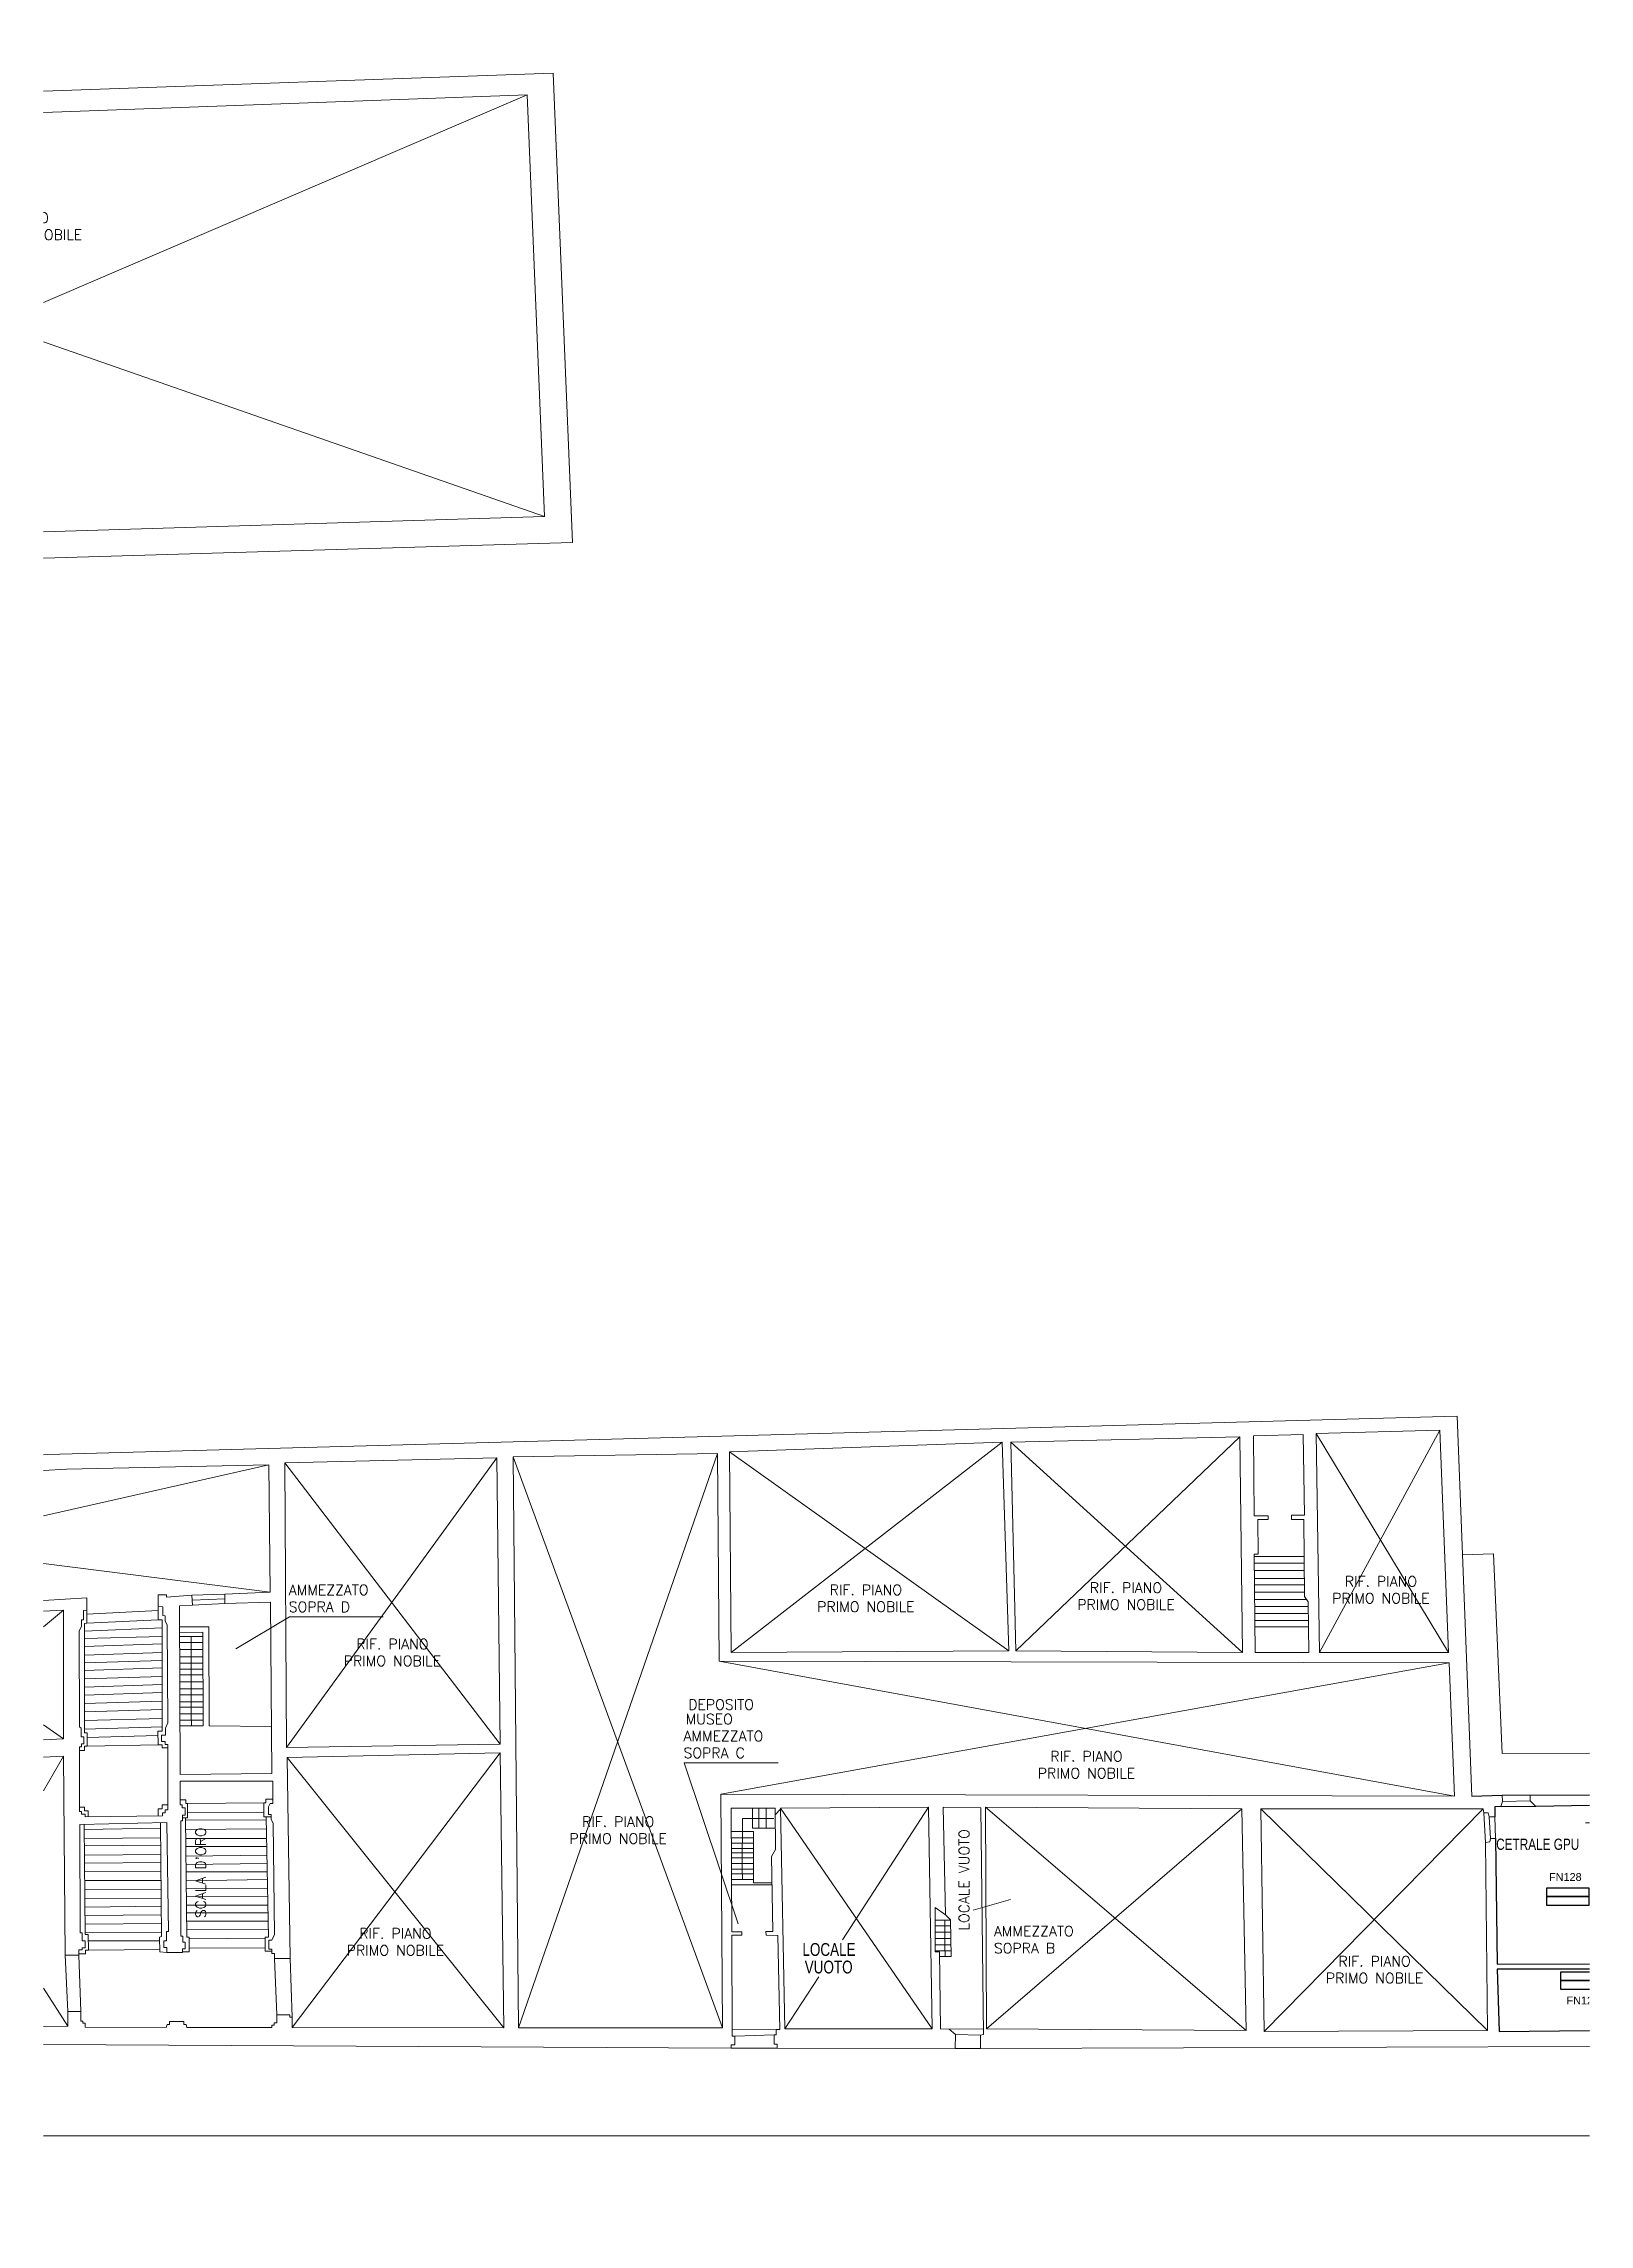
# Paper-space layout 'p_terzo_dx' of a CAD drawing. Header units: millimetres. Extents: x -1 to 297, y 0 to 420.
# The model-space entities are those that its viewports show. They can reach past a viewport. Long polylines and large blocks are cut down to what shows.
import ezdxf
from ezdxf.enums import TextEntityAlignment as Align

# ---------------------------------------------------------------- set-up
doc = ezdxf.new("R2010")
doc.units = ezdxf.units.MM
for name, color, linetype, lineweight in [('_sottile', 253, 'Continuous', 5), ('LAMPADINE', 30, 'Continuous', 30), ('muri', 7, 'Continuous', 9)]:
    doc.layers.add(name, color=color, linetype=linetype, lineweight=lineweight)
doc.layers.add('xx_Nascosto', color=210, linetype='Continuous')
doc.layers.get('xx_Nascosto').freeze()
doc.styles.add('DITTA', font='COMPLEX.SHX', dxfattribs={"height": 60})
doc.styles.add('ducale_200', font='arial.ttf', dxfattribs={"height": 1})
doc.styles.get("Standard").update_dxf_attribs({"font": 'arial.ttf'})

msp = doc.modelspace()

# ---------------------------------------------------------------- linework, layer by layer
at = {"layer": '_sottile'}
for p, q in [((45793.4, 4003.6), (47977.5, 4081.3)), ((47977.5, 4081.3), (48014.6, 3177.2)), ((48014.6, 3177.2), (45770, 3110.7)), ((47003.7, 1421.1), (49718.6, 1495)), ((49718.6, 1495), (49746.7, 763.3)), ((45615, 1334.3), (47003.7, 1421.1)), ((49805.1, 765), (49805.9, 752.5)), ((49859.2, 754.1), (49859.2, 765)), ((48320.7, 740), (48321.5, 501.7)), ((48404.9, 739.9), (48320.7, 740)), ((48405.6, 660), (48404.9, 739.9)), ((48405, 727.1), (48415.7, 737.8)), ((48728.8, 741.6), (48733, 534.2)), ((48801.3, 740.8), (48728.8, 741.6)), ((48806.3, 304.3), (48801.3, 740.8)), ((49340.2, 738.3), (49346.9, 310.1)), ((49768.4, 738.3), (49340.2, 738.3)), ((49770.1, 730.8), (49768.4, 738.3)), ((49778.4, 730.8), (49770.1, 730.8)), ((49780.1, 723.3), (49778.4, 730.8)), ((49790.9, 723.3), (49780.1, 723.3)), ((49805.9, 752.5), (49802.6, 743.3)), ((49870, 743.3), (49859.2, 754.1)), ((49773.4, 674.1), (49781.7, 675)), ((49776.7, 311.8), (49773.4, 674.1)), ((49781.7, 675), (49782.6, 681.7)), ((49782.6, 681.7), (49792.6, 681.6)), ((48398.1, 646.7), (48405.6, 660)), ((48400.6, 502.6), (48398.1, 646.7)), ((48713, 548.4), (48713, 463.4)), ((48733, 534.2), (48713, 548.4)), ((48321.5, 501.7), (48340.7, 501.7)), ((48321.5, 495.1), (48322.3, 301)), ((48340.7, 495.1), (48321.5, 495.1)), ((48340.7, 501.7), (48340.7, 495.1)), ((48387.3, 502.6), (48400.6, 502.6)), ((48388.1, 495.1), (48387.3, 502.6)), ((48410.3, 495), (48388.1, 495.1)), ((48414, 313.5), (48410.3, 495)), ((48713, 463.4), (48721.4, 463.4)), ((48721.4, 463.4), (48723.8, 315.1)), ((47037.9, 456.8), (47042.8, 348.5)), ((47063.9, 456.8), (47067.8, 348.4)), ((47441.1, 450.1), (47445.2, 341.8)), ((47471, 450.1), (47475.2, 337.6)), ((48322.3, 301), (48327.3, 301)), ((48327.3, 301), (48327.3, 284.3)), ((48403.1, 303.5), (48407.3, 303.5)), ((48403.1, 285.3), (48403.1, 303.5)), ((48407.3, 313.5), (48414, 313.5)), ((48407.3, 303.5), (48407.3, 313.5)), ((48723.8, 315.1), (48740.5, 314.3)), ((48740.5, 314.3), (48752.2, 304.3)), ((48752.2, 304.3), (48752, 276.9)), ((48800.5, 302.6), (48806.3, 304.3)), ((48800.5, 276.8), (48800.5, 302.6)), ((49346.9, 310.1), (49776.7, 311.8)), ((48320.7, 277.7), (45400.2, 292.7)), ((48320.7, 284.3), (48320.7, 277.7)), ((48327.3, 284.3), (48320.7, 284.3)), ((48409, 285.2), (48403.1, 285.3)), ((48409, 277.5), (48409, 285.2)), ((48752, 276.9), (48409, 277.5)), ((50240.9, 281.8), (48800.5, 276.8))]:
    msp.add_line(p, q, dxfattribs=at)
msp.add_lwpolyline([(47960.8, 3227.3), (45889.2, 3164), (45850.6, 3962.8), (47927.5, 4039.5)], close=True, dxfattribs=at)
for points in [[(47927.5, 4039.5), (45889.2, 3164)], [(47960.8, 3227.3), (45850.6, 3962.8)], [(48842.1, 1444.7), (48855.4, 1043.2), (48320.7, 1039.8), (48317.3, 1426.4), (48842.1, 1444.7)], [(48842.1, 1444.7), (48320.7, 1039.8)], [(49300.3, 1454.7), (49305.3, 1039.8), (48868.8, 1043.2), (48858.8, 1444.7), (49300.3, 1454.7)], [(49305.3, 1039.8), (48858.8, 1444.7)], [(49300.3, 1454.7), (48868.8, 1043.2)], [(49432.7, 1039.8), (49329.4, 1039.8), (49327.8, 1228.9), (49335.2, 1228.9), (49334.4, 1295.6), (49354.4, 1295.6), (49354.4, 1303.1), (49327.8, 1303.1), (49326.1, 1457.2), (49421.9, 1459.7), (49424.5, 1303.9), (49399.4, 1303.9), (49399.4, 1295.6), (49423.5, 1295.6), (49424.4, 1147.3), (49431.9, 1137.3), (49432.7, 1039.8)], [(49685.1, 1468), (49701.8, 1039.8), (49453.5, 1039.8), (49446.9, 1461.3), (49685.1, 1468)], [(49701.8, 1039.8), (49446.9, 1461.3)], [(49685.1, 1468), (49453.5, 1039.8)], [(47430.2, 1401.3), (47040.1, 1392.5), (46034.9, 1333.1)], [(46026.6, 1083.2), (47079.5, 1144.8), (47079.5, 1121.5), (47072.8, 1120.7), (47072.8, 1102.3), (47069.4, 1102.3), (47069.5, 1090.7), (47064.5, 1080.7), (47065.3, 896.6), (47068.7, 894.1), (47068.7, 877.4), (47073.7, 877.4), (47073.7, 864.1), (47069.5, 864.1), (47069.5, 858.3), (47065.4, 858.3), (47065.3, 733.3), (47069.5, 733.3), (47069.5, 728.3), (47076.2, 728.3), (47076.2, 723.3), (47225.3, 725), (47225.3, 730.8), (47230.3, 730.8), (47230.3, 736.6), (47235.2, 736.6), (47235.3, 862.4), (47230.3, 862.4), (47230.3, 868.2), (47223.6, 868.2), (47223.6, 880.7), (47231, 880.7), (47231.1, 894.1), (47235.3, 904.1), (47234.4, 1093.2), (47230.3, 1099.8), (47230.3, 1110.6), (47226.1, 1110.7), (47226.1, 1127.9), (47216.9, 1128.1), (47216.9, 1150.6), (47232.8, 1150.6), (47233.1, 1146), (47281.9, 1149.8), (47282.8, 1130.6), (47257.8, 1129.8), (47259.4, 804.9), (47436, 806.6), (47433.5, 1136.5), (47345.2, 1134), (47345.2, 1152.3), (47432.7, 1155.6), (47430.2, 1401.3)], [(46026.6, 1083.2), (47430.2, 1401.3)], [(47869.2, 1414.7), (47875.8, 863.3), (47464.3, 856.6), (47461, 1404.7), (47869.2, 1414.7)], [(47461, 1404.7), (47875.8, 863.3)], [(47869.2, 1414.7), (47464.3, 856.6)], [(48294, 1423), (47900.8, 1416.4), (47910.8, 316.8), (48304, 316.8), (48300.7, 766.6), (49713.4, 763.3), (49703.4, 1019.9), (48297.3, 1023.2), (48294, 1423)], [(48304, 316.8), (47900.8, 1416.4)], [(48294, 1423), (47910.8, 316.8)], [(48855.4, 1043.2), (48317.3, 1426.4)], [(46034.9, 1333.1), (47432.7, 1155.6)], [(49423.9, 1224.8), (49327.8, 1224.8)], [(49728.9, 1227.9), (49788.4, 1229.8), (49805.1, 844.9), (50171.6, 846.6)], [(49424, 1211.4), (49327.9, 1211.4)], [(49424.1, 1197.3), (49328, 1197.3)], [(49424.2, 1182.3), (49328.2, 1182.3)], [(47281.9, 1149.8), (47345.2, 1152.3)], [(47282.3, 1140.2), (47345.2, 1143.1)], [(47345.2, 1134), (47282.8, 1130.6)], [(49424.3, 1169.8), (49328.3, 1169.8)], [(49424.3, 1155.6), (49328.4, 1155.6)], [(49428.8, 1141.5), (49328.5, 1141.5)], [(49428.8, 1141.5), (49328.5, 1141.5)], [(47034.5, 1121.5), (46714.6, 1101.5), (46721.3, 856.6), (47034.5, 873.2), (47034.5, 1121.5)], [(47034.5, 873.2), (46714.6, 1101.5)], [(47034.5, 1121.5), (46721.3, 856.6)], [(47079.5, 1121.5), (47079.6, 1096.4), (47075.3, 1095.7), (47075.3, 884.9), (47080.3, 884.9), (47080.3, 859.1), (47075.3, 859.1), (47075.3, 850.8), (47065.4, 850.8)], [(47216.9, 1120.8), (47079.5, 1113.8)], [(47216.9, 1102.4), (47079.6, 1096.4)], [(47216.9, 1128.1), (47216.9, 1102.4), (47224.4, 1102.3), (47224.5, 888.2), (47216.1, 888.2), (47216.9, 861.6), (47224.5, 861.6), (47224.4, 855.8), (47235.3, 855.8)], [(47650.5, 1108.5), (47469.7, 1108.5), (47366.5, 1046.9)], [(49432, 1128.1), (49328.6, 1128.1)], [(49432.1, 1114.8), (49328.8, 1114.8)], [(49432.2, 1101.5), (49328.9, 1101.5)], [(47224.4, 1087.5), (47075.3, 1080.5)], [(47224.5, 1070.8), (47075.3, 1066.4)], [(47224.5, 1056.6), (47075.3, 1051.4)], [(47435.3, 897.4), (47315.2, 898.2), (47314.4, 1089), (47258, 1089)], [(47258, 1078.1), (47302.7, 1079), (47303.6, 898.2), (47258.9, 898.2)], [(47302.8, 1070.7), (47258.1, 1070.7)], [(47302.8, 1059), (47258.1, 1059)], [(47281.3, 898.2), (47280.4, 920.8), (47280.4, 1070.7)], [(49432.3, 1089), (49329, 1089)], [(47224.5, 1040), (47075.3, 1034.7)], [(47224.5, 1024.1), (47075.3, 1019.8)], [(47224.5, 1010), (47075.3, 1004.8)], [(47302.9, 1045.7), (47258.2, 1045.7)], [(47303, 1031.5), (47258.3, 1031.5)], [(47303, 1019), (47258.3, 1019)], [(49713.4, 763.3), (48297.3, 1023.2)], [(49703.4, 1019.9), (48300.7, 766.6)], [(47224.5, 993.3), (47075.3, 989)], [(47224.5, 978.3), (47075.3, 973.1)], [(47303.1, 1007.4), (47258.4, 1007.4)], [(47303.1, 996.5), (47258.4, 996.5)], [(47303.2, 983.2), (47258.5, 983.2)], [(47303.2, 969.9), (47258.6, 969.9)], [(47224.5, 962.5), (47075.3, 957.3)], [(47224.5, 945.8), (47075.3, 941.5)], [(47224.5, 930), (47075.3, 925.6)], [(47303.3, 958.2), (47258.6, 958.2)], [(47303.4, 944.9), (47258.7, 944.9)], [(47303.4, 934.1), (47258.8, 934.1)], [(47224.5, 912.5), (47075.3, 909)], [(47224.5, 896.7), (47075.3, 892.3)], [(47303.5, 921.6), (47258.8, 921.6)], [(47303.5, 909.1), (47258.9, 909.1)], [(47875.8, 846.6), (47465.2, 837.4), (47471, 450.1), (47441.1, 450.1), (47441, 460.1), (47436, 460.1), (47436, 468.4), (47430.2, 468.4), (47430.2, 485.9), (47436, 485.9), (47441, 496.7), (47438.5, 710.8), (47434.4, 718.3), (47434.4, 727.5), (47429.4, 727.5), (47429.4, 742.5), (47432.7, 749.1), (47437.7, 749.1), (47437.7, 791.6), (47259.4, 791.6), (47259.4, 746.6), (47262.9, 746.6), (47263.1, 740.8), (47268.8, 740.8), (47268.6, 726.6), (47263.6, 726.6), (47263.6, 715.8), (47260.3, 715.8), (47260.3, 493.4), (47264.4, 493.4), (47264.4, 481.7), (47268.6, 481.7), (47268.6, 469.2), (47263.6, 469.3), (47263.6, 461.7), (47233.6, 461.7), (47233.6, 471.8), (47227.8, 471.7), (47227.8, 484.2), (47232.8, 484.2), (47232.8, 502.6), (47236.9, 502.6), (47233.6, 712.5), (47066.2, 708.3), (47066.6, 500.1), (47070.5, 500.1), (47070.5, 484.7), (47076, 484.7), (47076, 470.7), (47070.5, 470.7), (47070.5, 467.2), (47063.9, 467.2), (47063.9, 456.8), (47037.9, 456.8), (47034.5, 839.9), (46721.3, 826.6)], [(46734.6, 315.1), (47042.8, 320.1), (47042.8, 348.5), (47067.8, 348.4), (47067.8, 329.9), (47071.6, 329.9), (47071.6, 326), (47076.4, 326), (47076.4, 318.1), (47232, 317.5), (47234.4, 323.5), (47238.6, 323.5), (47238.6, 329.3), (47266.1, 329.3), (47266.1, 323.5), (47271, 323.4), (47271.9, 317.6), (47436, 317.6), (47436, 321.8), (47440.2, 321.8), (47440.2, 326.8), (47445.2, 326.8), (47445.2, 341.8), (47470.2, 341.8), (47470.2, 337.6), (47475.2, 337.6), (47475.2, 317.6), (47882.6, 316.8), (47875.8, 846.6)], [(47034.5, 839.9), (46734.6, 315.1)], [(47216.4, 880.1), (47080.3, 875.7)], [(47216.9, 861.6), (47080.3, 859.1)], [(47875.8, 846.6), (47475.2, 317.6)], [(47042.8, 320.1), (46721.3, 826.6)], [(47882.6, 316.8), (47465.2, 837.4)], [(48410.9, 827.2), (48230, 827.2), (48333.9, 517.3)], [(47434.4, 723.3), (47420.2, 723.3), (47420.2, 750), (47424.3, 749.9), (47424.4, 757.5), (47437.7, 757.4)], [(49805.1, 765), (49859.2, 765)], [(47082, 723.4), (47082, 735), (47075.3, 735), (47075.3, 741.6), (47065.3, 741.6)], [(47235.2, 746.6), (47224.4, 746.6), (47224.4, 738.3), (47216.9, 738.3), (47216.9, 724.9)], [(47259.4, 755.8), (47270.3, 755.8), (47270.3, 749.1), (47273.6, 749.1), (47273.6, 721.6), (47263.6, 721.6)], [(47269.4, 721.6), (47271.9, 491.7), (47276.9, 491.7), (47276.9, 463.4), (47263.6, 463.4)], [(47425.3, 717.5), (47269.4, 716.6)], [(47420.2, 750), (47273.6, 749.1)], [(47420.2, 732.5), (47273.6, 731.6)], [(47436, 464.2), (47422.7, 464.2), (47422.7, 491.7), (47429.4, 491.7), (47425.2, 723.3)], [(48342.1, 602.5), (48341.3, 625.1), (48342.2, 720), (48402.3, 720)], [(48361.5, 739.9), (48361.5, 701.7), (48405.2, 701.7)], [(48374, 701.7), (48374, 739.9)], [(48388.1, 701.7), (48388.1, 739.9)], [(48700.5, 741.6), (48707.2, 315.1), (48424, 315.1), (48415.6, 740), (48700.5, 741.6)], [(48707.2, 315.1), (48415.6, 740)], [(48700.5, 741.6), (48534.9, 486.3)], [(49311.9, 311.8), (48810.5, 741.6)], [(49303.6, 738.3), (49311.9, 311.8), (48812.1, 315.1), (48810.5, 741.6), (49303.6, 738.3)], [(49303.6, 738.3), (48812.1, 315.1)], [(49776.7, 311.8), (49340.2, 738.3)], [(49768.4, 738.3), (49346.9, 310.1)], [(49770.1, 730.8), (49773.4, 674.1)], [(49780.1, 723.3), (49782.6, 681.7)], [(49790.9, 723.3), (49792.6, 681.6)], [(49802.6, 743.3), (49870, 743.3)], [(49859.2, 754.1), (49805.9, 752.5)], [(49982.5, 737.5), (49981.7, 685)], [(47074.5, 708.5), (47076.2, 496.7), (47082, 496.7), (47082.8, 466.7), (47077, 466.7), (47077, 459.2), (47063.9, 459.2)], [(47221.2, 701.7), (47074.6, 699.1)], [(47221.4, 682.5), (47074.7, 681.6)], [(47221.1, 712.2), (47223.6, 492.6), (47219.4, 491.7), (47220.3, 463.4), (47233.6, 461.7)], [(47425.6, 700), (47269.6, 699.1)], [(47426, 681.7), (47269.8, 681.7)], [(48399, 595.9), (48363.1, 595.9), (48363.1, 695), (48320.8, 695)], [(48363.1, 682.5), (48320.9, 682.5)], [(48363.1, 672.5), (48320.9, 672.5)], [(49965.8, 711.6), (50017.9, 711.2)], [(47221.6, 668.4), (47074.8, 667.5)], [(47221.8, 650.9), (47075, 649.1)], [(47222, 635), (47075.1, 634.2)], [(47426.2, 665.8), (47270, 665.8)], [(47426.5, 649.2), (47270.2, 647.5)], [(47426.8, 633.4), (47270.4, 631.6)], [(48363.1, 662.5), (48320.9, 662.5)], [(48363.1, 654.2), (48321, 654.2)], [(48363.1, 644.2), (48321, 644.2)], [(48363.1, 633.3), (48321, 633.3)], [(47222.2, 618.4), (47075.2, 617.5)], [(47222.4, 600.9), (47075.3, 600.9)], [(47427.1, 617.5), (47270.5, 617.5)], [(47427.4, 602.6), (47270.7, 600)], [(48363.1, 622.5), (48321.1, 622.5)], [(48363.1, 613.4), (48321.1, 613.4)], [(48363.1, 602.5), (48321.1, 602.5)], [(48399.1, 592.5), (48321.2, 592.5)], [(47222.6, 584.2), (47075.5, 583.3)], [(47222.8, 565.9), (47075.6, 565)], [(47222.9, 550.9), (47075.8, 549.2)], [(47427.7, 585.9), (47270.9, 585)], [(47428, 570.1), (47271.1, 569.2)], [(47428.3, 553.4), (47271.2, 553.4)], [(48786.3, 543.6), (48858.5, 564.2)], [(47223.1, 534.2), (47075.9, 533.4)], [(47223.3, 517.6), (47076, 516.7)], [(47428.5, 538.4), (47271.4, 538.4)], [(47428.8, 522.6), (47271.6, 522.6)], [(47429.1, 506.7), (47271.8, 505.9)], [(48743, 524.2), (48713, 524.2)], [(48743.1, 513.4), (48713, 513.4)], [(48733, 534.2), (48743, 525.1), (48743.8, 454.3), (48721.5, 454.3)], [(48732.7, 454.3), (48731.8, 476.8), (48731.6, 524.2)], [(47223.5, 500.9), (47076.1, 500)], [(47219.7, 484.2), (47082.3, 484.2)], [(47220.2, 467.6), (47082.8, 466.7)], [(47422.7, 489.3), (47276.9, 488.4)], [(47422.7, 470.9), (47276.9, 470.1)], [(48743.3, 500.9), (48713, 500.9)], [(48743.4, 489.2), (48713, 489.2)], [(48743.6, 476.7), (48713, 476.7)], [(48743.7, 465.1), (48713, 465.1)], [(48489, 415.4), (48424, 315.1)], [(48407.3, 313.5), (48322.3, 313.1)], [(48327.3, 301), (48403.1, 303.5)], [(48740.5, 314.3), (48806.2, 314.9)], [(48800.5, 302.6), (48752.2, 304.3)], [(48320.7, 277.7), (48409, 277.5)], [(48752, 276.9), (48800.5, 276.8)]]:
    msp.add_lwpolyline(points, dxfattribs=at)
at = {"layer": 'LAMPADINE'}
for points in [[(49891.1, 586.8), (49971.9, 586.8), (49971.9, 569.8), (49891.1, 569.8)], [(49891.1, 569.8), (49971.9, 569.8), (49971.9, 552.7), (49891.1, 552.7)], [(49918, 425), (49998.9, 425), (49998.9, 408), (49918, 408)], [(49918, 408), (49998.9, 408), (49998.9, 390.9), (49918, 390.9)]]:
    msp.add_lwpolyline(points, close=True, dxfattribs=at)
at = {"layer": 'muri', "linetype": 'ByBlock', "lineweight": 30}
for p, q in [((49746.7, 763.3), (49805.1, 765)), ((49859.2, 765), (50179.1, 766.6)), ((49982.5, 745), (49982.4, 765.6)), ((49802.6, 743.3), (49790.9, 742.5)), ((49790.9, 742.5), (49790.9, 723.3)), ((49982.5, 745), (49870, 743.3)), ((49982.5, 737.5), (49982.5, 745)), ((50001.6, 737.5), (49982.5, 737.5)), ((49792.6, 681.6), (49795.9, 439.3)), ((49981.7, 685), (50001.6, 685.8)), ((49982.5, 615), (49981.7, 685)), ((50089.9, 615), (49982.5, 615)), ((49795.9, 439.3), (50017.2, 440.1)), ((49795.9, 430.1), (49799.2, 310.1)), ((50017.2, 430.1), (49795.9, 430.1)), ((49799.2, 310.1), (50205.7, 314.3))]:
    msp.add_line(p, q, dxfattribs=at)
at = {"layer": 'muri', "linetype": 'Continuous', "ltscale": 0.1}
msp.add_lwpolyline([(44378.5, 4308.8), (50298.5, 4308.8), (50298.5, 108.8), (44378.5, 108.8)], close=True, dxfattribs=at)

# ---------------------------------------------------------------- texts
at = {"layer": '_sottile', "style": 'DITTA'}
for s, p in [('DAL PIANO PRIMO NOBILE', (46900.9, 3760)), ('SALA SCRUTINIO', (46900.9, 3792.7)), ('RIF. PIANO', (49571.7, 1166.7)), ('PRIMO NOBILE', (48579.8, 1117.9)), ('RIF. PIANO', (48579.8, 1150.4)), ('PRIMO NOBILE', (49080.7, 1122)), ('RIF. PIANO', (49080.7, 1154.5)), ('PRIMO NOBILE', (49571.7, 1134.2)), ('RIF. PIANO', (47668, 1046)), ('PRIMO NOBILE', (47668, 1013.6)), ('DEPOSITO', (48301, 929.5)), ('MUSEO', (48278.1, 901.6)), ('RIF. PIANO', (49004.7, 829.8)), ('PRIMO NOBILE', (49004.7, 797.3)), ('RIF. PIANO', (48102.8, 704)), ('PRIMO NOBILE', (48102.8, 671.5)), ('RIF. PIANO', (47673.8, 488.7)), ('PRIMO NOBILE', (46883.2, 450.9)), ('PRIMO NOBILE', (47673.8, 456.2)), ('PRIMO NOBILE', (49559.5, 402.7)), ('RIF. PIANO', (49559.5, 435.2))]:
    msp.add_text(s, height=19.8, dxfattribs=at).set_placement(p, align=Align.CENTER)
for s, p in [('AMMEZZATO', (47468.4, 1150.2)), ('SOPRA D', (47468.4, 1117.5)), ('AMMEZZATO', (48228.7, 868.9)), ('SOPRA C', (48228.7, 836.3)), ('AMMEZZATO', (48826.4, 493.1)), ('SOPRA B', (48826.4, 460.4))]:
    msp.add_text(s, height=19.8, dxfattribs=at).set_placement(p)
for s, p in [("SCALA D'ORO", (47308.8, 615.5)), ('LOCALE VUOTO', (48778.8, 601.9))]:
    msp.add_text(s, height=19.8, rotation=90, dxfattribs=at).set_placement(p, align=Align.CENTER)
at = {"layer": '_sottile', "width": 0.75}
for s, p in [('LOCALE', (48508.8, 455.4)), ('VUOTO', (48508.2, 421.6))]:
    msp.add_text(s, height=24.75, dxfattribs=at).set_placement(p, align=Align.CENTER)
at = {"layer": 'LAMPADINE', "color": 150, "char_height": 15, "width": 767, "attachment_point": 1, "style": 'ducale_200'}
for s, insert in [('FN128 ', (49895.4, 614.9)), ('FN129', (49929.1, 377.1))]:
    msp.add_mtext(s, dxfattribs=dict(at, insert=insert))
at = {"layer": 'muri', "linetype": 'ByBlock', "lineweight": 5, "width": 0.75}
msp.add_text('CETRALE GPU', height=21.633, dxfattribs=at).set_placement((49873.7, 659.6), align=Align.CENTER)

psp = doc.layouts.new('p_terzo_dx')

# ---------------------------------------------------------------- viewports
at = {"layer": 'xx_Nascosto'}
psp.add_viewport(center=(147.88, 209.97), size=(297.69, 419.963), view_center_point=(48484.78, 2038.23), view_height=4199.632, dxfattribs=at)

doc.saveas('drawing.dxf')
